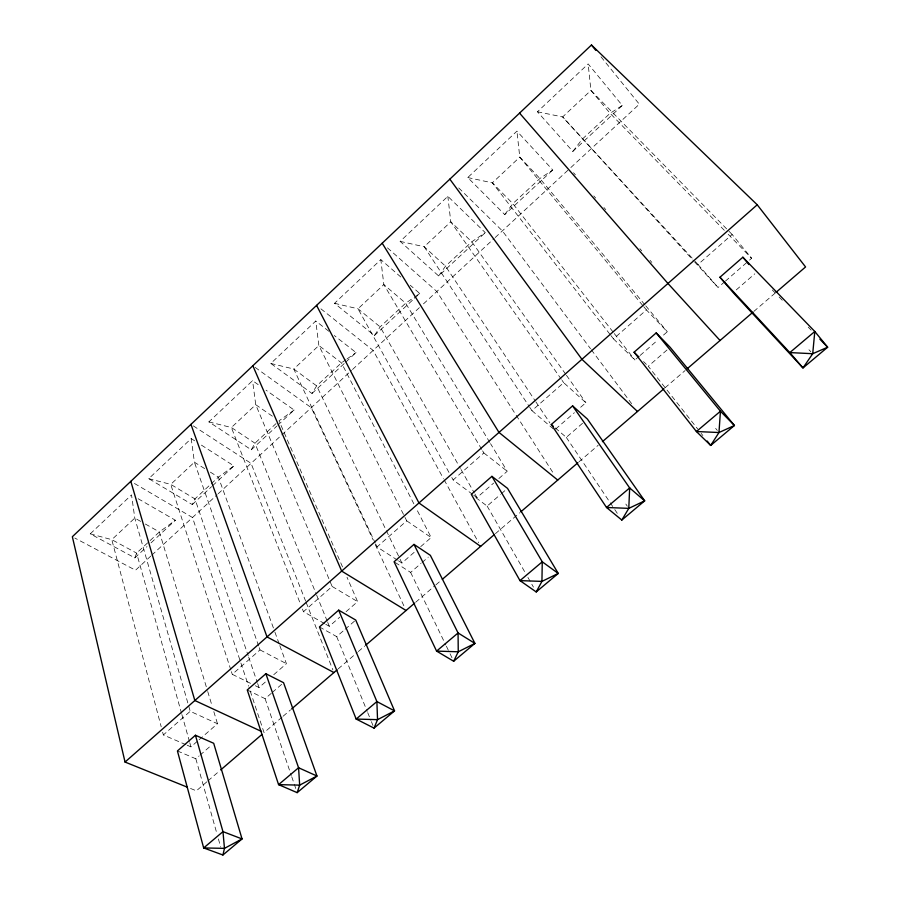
<?xml version="1.0" encoding="UTF-8"?>
<svg xmlns="http://www.w3.org/2000/svg" width="900" height="900" viewBox="0 0 900 900"><rect width="100%" height="100%" fill="white"/><g stroke="black" fill="none" stroke-linecap="round" stroke-linejoin="round"><path stroke-width="0.67" stroke-dasharray="4.5 3.38" d="M199.114 739.744L217.485 723.724L190.226 711.315L134.797 518.074L131.524 494.899L90.248 533.858L134.854 557.876L136.609 553.106L159.39 531.945L175.388 520.245L137.453 498.33M194.659 440.809L191.194 438.593L148.736 478.665L192.285 504.574L194.951 498.904L210.229 484.718M258.188 384.626L252.574 380.655L208.89 421.886L251.303 449.798L254.947 443.183L276.019 423.608M328.826 331.256L315.765 321.019L270.799 363.454L311.996 393.469L316.654 385.875L341.438 362.858L345.926 359.696M400.804 277.009L380.824 259.616L334.519 303.311L374.411 335.543L380.149 326.891L405.664 303.199L415.406 296.471M438.637 275.94L445.522 266.175L471.78 241.785L485.28 232.639L447.84 196.346L400.14 241.38L438.637 275.94L485.28 232.639M504.743 214.583L512.842 203.648L539.899 178.515L552.78 169.999L516.926 131.153L467.752 177.559L504.743 214.583L552.78 169.999M572.827 151.403L582.199 139.23L610.087 113.321L622.316 105.469L588.15 63.934L537.446 111.78L572.827 151.403L622.316 105.469M211.241 483.772L218.374 477.157L233.944 465.907L200.43 444.499M134.854 557.876L147.015 546.581M151.065 542.824L175.388 520.245M192.285 504.574L211.59 486.652M212.602 485.707L233.944 465.907M251.303 449.798L276.806 426.127M277.819 425.183L294.131 410.04L266.051 390.184M311.996 393.469L344.767 363.049M345.803 362.104L356.04 352.586L334.271 335.52M374.411 335.543L413.55 299.216M414.585 298.26L419.726 293.479L410.265 285.244M150.773 556.11L135.506 570.229L74.824 538.043M151.785 555.176L217.159 494.707M218.183 493.762L351.484 370.451M352.519 369.495L419.366 307.654M423.484 303.863L494.168 238.466M495.191 237.521L568.811 169.425M570.859 167.535L639.326 104.198L600.165 55.766M185.929 744.694L163.361 734.951L190.226 711.315M250.504 683.336L232.268 674.325L260.01 649.901L259.088 647.258M324.608 623.633L303.457 611.685L332.134 586.451L255.735 404.696L252.574 380.655M397.395 560.092L377.044 546.93L406.71 520.83L318.848 345.521L315.765 321.019M472.635 494.404L453.161 479.959L483.851 452.947L482.423 450.551M529.627 407.137L531.934 410.647L563.704 382.691L585.877 402.716L578.576 409.072M610.92 335.554L613.496 338.873L646.414 309.915L667.305 331.762L662.074 336.319M695.171 261.416L698.018 264.51L732.127 234.484L751.624 258.278L749.531 260.111M187.189 745.234L190.946 746.854L198.09 740.633M255.364 685.732L259.02 687.544L266.4 681.109M273.769 674.685L286.414 663.66L279.709 645.278M325.777 624.296L329.299 626.288L339.784 617.153M346.072 611.674L357.604 601.627L347.017 577.26M398.52 560.824L401.918 563.017L415.496 551.183M420.716 546.637L431.168 537.525L416.419 508.838M473.726 495.214L476.966 497.621L493.65 483.075M498.87 478.53L507.218 471.262L490.534 443.655M555.626 429.075L574.403 412.706M613.496 338.873L634.905 359.989L639.09 356.344M640.136 355.433L657.9 339.952M694.485 261.776L718.076 287.516L724.365 282.037M725.411 281.126L748.485 261.023M177.424 750.96L195.84 758.779L198.99 756.045M200.036 755.134L211.59 745.11M247.264 689.974L265.106 698.681L271.26 693.349M272.284 692.46L282.532 683.572M319.455 626.951L336.668 636.604L344.081 630.169M345.139 629.246L354.668 620.977M395.269 562.534L410.636 572.423L421.009 563.423M422.044 562.523L428.276 557.123M475.841 497.678L487.136 506.059L500.389 494.55M501.412 493.673L506.509 489.24M555.278 427.95L566.291 437.377L583.178 422.719M667.001 349.999L648.259 366.266L697.68 428.951M736.268 289.901L754.808 273.814M206.955 781.74L196.38 790.83L188.595 787.691M208.013 780.829L219.645 770.827M282.049 717.154L264.06 732.634L249.041 687.476M283.106 716.242L290.52 709.875M338.164 668.903L357.266 652.477M358.324 651.566L364.691 646.087M415.665 602.258L434.835 585.765M435.904 584.842L441.225 580.264M495.428 533.655L519.716 512.775M579.004 461.79L598.151 445.32M665.01 387.821L685.125 370.53M753.829 311.434L774.945 293.276M294.131 410.04L279.034 420.817L343.114 568.283M347.051 358.909L356.04 352.586M416.486 295.729L419.726 293.479M537.446 111.78L562.646 116.933L694.226 260.381M467.752 177.559L492.368 182.835L512.842 203.648L613.418 332.46M400.14 241.38L424.192 246.746L445.522 266.175L535.106 400.725M334.519 303.311L358.02 308.79L380.149 326.891L460.373 468.349M270.799 363.454L293.782 369.022L316.654 385.875L399.476 557.955M208.89 421.886L231.379 427.522L254.947 443.183L316.125 593.831M148.736 478.665L170.741 484.38L194.951 498.904L248.186 655.661M90.248 533.858L111.791 539.651L136.609 553.106L181.507 713.216M260.01 649.901L286.414 663.66M140.659 521.381L134.797 518.074L111.791 539.651L161.213 726.817M145.339 524.025L159.39 531.945L207.326 690.199M134.438 483.469L192.499 517.511L248.591 686.149M332.134 586.451L357.604 601.627M204.683 468.608L194.411 462.195L191.194 438.593M210.386 472.162L218.374 477.157L274.444 630.821M193.309 425.902L251.055 463.343L305.618 601.087M406.71 520.83L431.168 537.525M272.374 416.205L255.735 404.696L231.379 427.522L300.386 603.844M255.094 367.358L311.254 407.666L372.892 539.505M483.851 452.947L507.218 471.262M320.929 308.846L373.151 350.415L443.464 478.586M531.934 410.647L553.556 429.098M387.461 247.86L436.826 291.51L515.419 414.079M458.752 187.942L502.369 230.895L590.49 348.671M643.534 361.575L646.369 364.387M732.127 234.484L590.918 90.427L588.15 63.934M724.298 230.287L610.087 113.321L590.918 90.427L562.646 116.933L693.54 260.741M728.201 234.281L751.624 258.278M772.335 289.991L775.249 293.006M779.13 297.022L783.011 301.039M808.245 327.139L811.159 330.154M808.965 349.762L810.832 351.731M698.018 264.51L718.076 287.516M573.525 172.71L575.359 174.814M593.798 195.919L595.643 198.034M603.934 207.529L605.779 209.644M639.877 248.681L641.722 250.796M650.014 260.291L651.859 262.395M644.873 304.785L539.899 178.515L519.784 157.129L516.926 131.153M645.773 305.865L667.305 331.762M642.847 305.606L519.784 157.129L492.368 182.835L610.065 334.451M643.736 306.686L646.414 309.915M715.646 428.377L717.311 430.447M701.145 433.35L702.877 435.544M614.273 333.562L634.905 359.989M591.334 349.796L628.256 399.15M629.1 400.275L631.62 403.639M565.65 374.175L471.78 241.785L450.787 221.816L447.84 196.346M566.46 375.322L585.877 402.716M561.285 379.238L450.787 221.816L424.192 246.746L528.851 405.968M562.095 380.396L563.704 382.691M625.826 504.034L627.311 506.205M566.291 437.377L614.002 508.41M614.779 509.58L617.906 514.238M535.894 401.895L549.911 422.955M516.173 415.26L553.961 474.188M489.803 442.451L405.664 303.199L383.839 284.58L380.824 259.616M481.702 449.348L383.839 284.58L358.02 308.79L449.089 472.624M487.136 506.059L525.15 572.591M527.918 577.429L533.441 587.104M461.059 469.575L474.199 492.739M474.896 493.954L476.966 497.621M451.8 477.506L453.161 479.959M444.139 479.824L478.609 542.678M413.865 503.843L341.438 362.858L318.848 345.521L293.782 369.022L375.266 543.116M410.636 572.423L445.793 644.985M446.389 646.234L449.426 652.489M450.034 653.738L452.452 658.744M400.084 559.226L401.918 563.017M375.863 544.387L377.044 546.93M375.255 544.579L404.887 607.961M336.668 636.604L367.2 711.349M367.718 712.643L370.879 720.371M371.407 721.665L372.983 725.535M316.642 595.125L327.195 621.101M327.724 622.395L329.299 626.288M306.124 602.381L332.887 669.949M302.434 609.075L303.457 611.685M274.916 632.137L279.236 643.961M258.626 645.941L194.411 462.195L170.741 484.38L230.963 670.309M265.106 698.681L291.296 775.451M291.746 776.768L295.819 788.681M248.636 656.989L257.209 682.222M257.659 683.55L259.02 687.544M231.401 671.648L232.268 674.325M207.731 691.538L212.209 706.298M213.829 711.664L217.485 723.724M195.84 758.779L216.9 833.614M218.407 838.969L220.657 846.979M181.89 714.566L189.439 741.476M189.81 742.826L190.946 746.854M162.641 732.24L163.361 734.951"/><path stroke-width="1.35" d="M222.919 855L224.471 848.363L222.975 831.634L195.435 735.244L177.424 750.96L203.67 847.946L222.919 855L242.044 838.935L213.694 743.288L195.435 735.244M297.169 792.653L299.666 785.137L298.575 767.745L265.871 673.729L247.264 689.974L278.584 784.631L297.169 792.653L316.969 776.025L283.556 682.684L265.871 673.729M374.04 728.111L377.539 719.651L376.886 701.561L338.681 610.144L319.455 626.951L356.175 719.066L374.04 728.111L394.549 710.887L355.736 620.055L338.681 610.144M453.668 661.252L458.246 651.78L458.066 632.959L413.989 544.399L394.088 561.769L436.59 651.105L453.668 661.252L474.919 643.399L430.346 555.322L413.989 544.399M536.209 591.941L541.935 581.4L542.261 561.803L491.918 476.348L471.319 494.336L519.986 580.624L536.209 591.941L558.248 573.435L507.521 488.363L491.918 476.348M621.821 520.054L628.785 508.365L629.663 487.946L572.602 405.889L551.273 424.519L606.533 507.488L621.821 520.054L644.692 500.85L587.408 419.062L572.602 405.889M776.002 292.376L805.567 266.951L757.226 204.784L591.469 45L72.349 536.726L125.044 762.053L187.301 787.163M125.044 762.053L757.226 204.784M634.095 352.192L656.201 332.899L670.129 347.287L734.423 425.498L710.685 445.444L696.409 431.527L634.095 352.192L638.809 356.884M719.944 277.234L742.86 257.22L814.804 331.481L827.651 347.22L802.98 367.942L733.174 292.59L719.944 277.234L789.817 352.586L802.98 367.942L812.711 353.711L814.804 331.481L789.817 352.586L812.711 353.711L827.651 347.22L819.889 339.188M220.703 769.916L261.945 734.445M291.577 708.964L337.106 669.814M365.749 645.176L414.596 603.169M442.294 579.352L494.37 534.566M520.774 511.864L577.935 462.701M602.404 441.664L663.952 388.733M687.24 368.707L752.783 312.345M261.54 731.464L194.839 700.515L130.815 481.343M333.923 672.548L267.007 636.908L190.958 424.373M406.08 610.492L341.674 571.095L252.855 365.749M480.645 546.379L418.95 502.976L316.575 305.381M557.73 480.071L498.983 432.416L382.207 243.214M551.273 424.519L553.275 426.229M637.492 411.491L581.94 359.303L449.831 179.156M720.056 340.493L667.957 283.477L519.559 113.119M742.86 257.22L748.924 264.544M656.201 332.899L720.439 411.221L734.423 425.498L718.976 432.529L696.409 431.527L720.439 411.221L718.976 432.529L710.685 445.444L707.209 441.045M591.469 45L595.811 50.377M222.975 831.634L203.67 847.946L224.471 848.363L242.044 838.935L222.975 831.634M298.575 767.745L278.584 784.631L299.666 785.137L316.969 776.025L298.575 767.745M376.886 701.561L356.175 719.066L377.539 719.651L394.549 710.887L376.886 701.561M458.066 632.959L436.59 651.105L458.246 651.78L474.919 643.399L458.066 632.959M542.261 561.803L519.986 580.624L541.935 581.4L558.248 573.435L542.261 561.803M629.663 487.946L606.533 507.488L628.785 508.365L644.692 500.85L629.663 487.946"/></g></svg>
